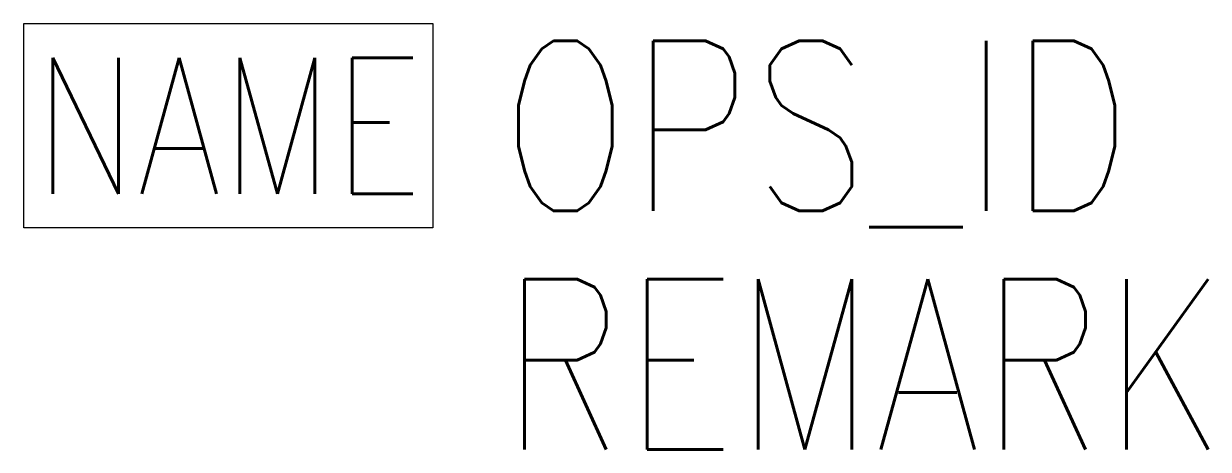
# Model space of a CAD drawing. Header units: millimetres. Extents: x -300 to 1437, y -487 to 138.
import ezdxf
from ezdxf.enums import TextEntityAlignment as Align

# ---------------------------------------------------------------- set-up
doc = ezdxf.new("R2010")
doc.units = ezdxf.units.MM
doc.header["$LTSCALE"] = 50
for name, color, linetype in [('LG_OPS', 7, 'CONTINUOUS'), ('LG_TEXT_OPS_id', 7, 'CONTINUOUS'), ('LG_TEXT_OPS_remark', 7, 'CONTINUOUS')]:
    doc.layers.add(name, color=color, linetype=linetype)
doc.styles.add('ROMANS', font='romans.shx', dxfattribs={"width": 0.8})

msp = doc.modelspace()

# ---------------------------------------------------------------- linework, layer by layer
at = {"layer": 'LG_OPS', "linetype": 'Continuous'}
msp.add_lwpolyline([(300, -162), (-300, -162), (-300, 138), (300, 138)], close=True, dxfattribs=at)

# ---------------------------------------------------------------- texts
at = {"layer": 'LG_OPS', "linetype": 'Continuous', "style": 'ROMANS', "width": 0.8}
msp.add_attdef('NAME', text='OPS', height=200, dxfattribs=at).set_placement((0, -12), align=Align.MIDDLE_CENTER)
at = {"layer": 'LG_TEXT_OPS_id', "style": 'ROMANS', "width": 0.8}
msp.add_attdef('OPS_ID', (400, -137), 'AAAA.ZZ.SS.???', height=250, dxfattribs=at)
at = {"layer": 'LG_TEXT_OPS_remark', "style": 'ROMANS', "width": 0.8}
msp.add_attdef('REMARK', (400, -487), '', height=250, dxfattribs=at)

doc.saveas('drawing.dxf')
